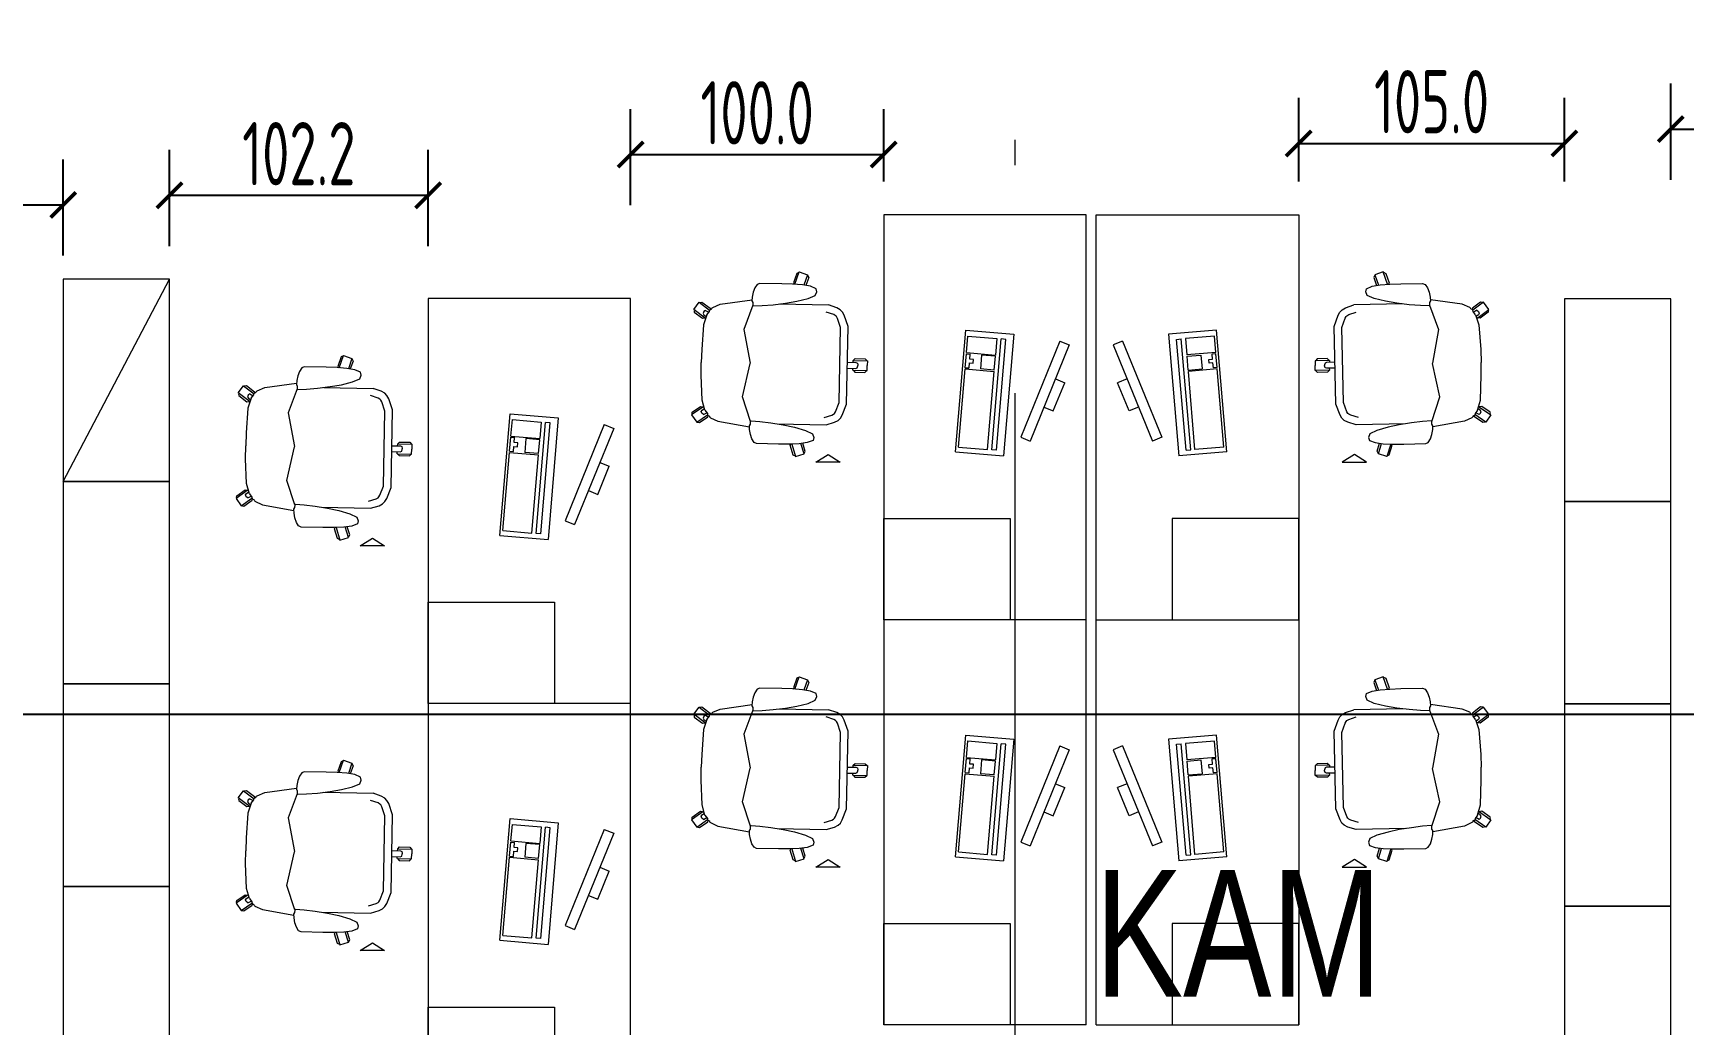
# Model space of a CAD drawing. Extents: x 6529560 to 6558080, y 5579316 to 5588131.
# Drawn here: x 6543838.26 to 6543844.78, y 5579638.03 to 5579641.95 of the extents above; entities that cross this region are included whole.
import ezdxf

# ---------------------------------------------------------------- set-up
doc = ezdxf.new("R2010")
doc.units = 0
doc.header["$MEASUREMENT"] = 0
doc.header["$PDSIZE"] = -5
doc.linetypes.add('ACAD_ISO10W100', pattern=[18, 12, -3, 0, -3])
doc.linetypes.add('GR_SOLID', pattern=[0])
doc.layers.get('0').update_dxf_attribs({"color": 2, "linetype": 'CONTINUOUS', "lineweight": 5})
doc.layers.get('Defpoints').update_dxf_attribs({"linetype": 'CONTINUOUS'})
for name, color, linetype, lineweight in [('arch_meble', 5, 'GR_SOLID', 13), ('arch_osie', 181, 'CONTINUOUS', 5), ('arch_sciany wewntrzne gk wypelnienie', 70, 'CONTINUOUS', 13), ('arch_wymiary', 2, 'CONTINUOUS', 13)]:
    doc.layers.add(name, color=color, linetype=linetype, lineweight=lineweight)
doc.styles.add('ISO8', font='iso8.shx', dxfattribs={"width": 0.7})
doc.styles.add('ROMANS', font='romans.shx', dxfattribs={"width": 0.8})
doc.styles.get("Standard").update_dxf_attribs({"font": 'arial.ttf', "width": 0.75})
doc.dimstyles.new('biura', dxfattribs={"dimtxt": 0.25, "dimasz": 0.1, "dimexe": 0.18, "dimexo": 0.0625, "dimgap": 0.04, "dimtad": 1, "dimdec": 1, "dimlfac": 100, "dimzin": 0, "dimdsep": 46, "dimtxsty": 'ISO8', "dimblk": 'ARCHTICK', "dimcen": 0.09, "dimadec": 0, "dimazin": 0, "dimtfac": 1, "dimtdec": 1, "dimtix": 1, "dimtofl": 0, "dimtmove": 0, "dimatfit": 3, "dimldrblk": 'ARCHTICK', "dimfxl": 0.2, "dimfxlon": 1, "dimtolj": 1, "dimtzin": 0, "dimarcsym": 0})
doc.dimstyles.new('D-GB-50', dxfattribs={"dimscale": 50, "dimtxt": 2.5, "dimasz": 2.5, "dimexe": 1, "dimexo": 2, "dimtad": 1, "dimdec": 0, "dimtxsty": 'ROMANS', "dimblk": 'OBLIQUE', "dimcen": 2.5, "dimdle": 1, "dimclrd": 256, "dimclre": 256, "dimclrt": 2, "dimadec": 0, "dimazin": 0, "dimtfac": 1, "dimtdec": 0, "dimtix": 1, "dimtmove": 2, "dimatfit": 3, "dimfxl": 1, "dimarcsym": 0})

# ---------------------------------------------------------------- blocks, each defined once
blk = doc.blocks.new('_OBLIQUE')
at = {"color": 0, "linetype": 'ByBlock', "lineweight": -2}
blk.add_line((-0.5, -0.5), (0.5, 0.5), dxfattribs=at)
blk = doc.blocks.new('_ArchTick')
at = {"color": 0, "linetype": 'ByBlock', "const_width": 0.15}
blk.add_lwpolyline([(-0.5, -0.5), (0.5, 0.5)], dxfattribs=at)
blk = doc.blocks.new('*D1893')
at = {"layer": 'arch_wymiary', "color": 0, "lineweight": -2, "transparency": 16777216}
for p, q in [((6543823.6865, 5579639.4598), (6543823.6865, 5579639.0798)), ((6543853.7165, 5579639.4597), (6543853.7165, 5579639.0798)), ((6543823.6865, 5579639.2598), (6543853.7165, 5579639.2598))]:
    blk.add_line(p, q, dxfattribs=at)
at = {"layer": 'Defpoints', "color": 0, "transparency": 16777216}
for p in [(6543823.6865, 5579640.6416, 0), (6543853.7165, 5579640.6416, 0.0369), (6543853.7165, 5579639.2598)]:
    blk.add_point(p, dxfattribs=at)
at = {"layer": 'arch_wymiary', "color": 0, "lineweight": -2, "transparency": 16777216, "xscale": 0.1, "yscale": 0.1, "zscale": 0.1, "rotation": 180}
blk.add_blockref('_ArchTick', (6543823.6865, 5579639.2598), dxfattribs=at)
at = {"layer": 'arch_wymiary', "color": 0, "lineweight": -2, "transparency": 16777216, "xscale": 0.1, "yscale": 0.1, "zscale": 0.1}
blk.add_blockref('_ArchTick', (6543853.7165, 5579639.2598), dxfattribs=at)
at = {"layer": 'arch_wymiary', "color": 0, "transparency": 16777216, "insert": (6543837.3075, 5579639.4248), "char_height": 0.25, "attachment_point": 5, "style": 'ISO8'}
blk.add_mtext('\\A1;3003.0', dxfattribs=at)
blk = doc.blocks.new('biurko dostawka')
at = {"layer": 'arch_meble', "color": 0}
for p, q in [((6555863.26, 5577522.73, 7.3), (6555703.26, 5577522.73, 7.3)), ((6555703.26, 5577522.73, 7.3), (6555703.26, 5577442.73, 7.3)), ((6555863.26, 5577522.73, 7.3), (6555863.26, 5577442.73, 7.3)), ((6555753.11, 5577512.35, 7.3), (6555754.62, 5577516.06, 7.3)), ((6555754.62, 5577516.06, 7.3), (6555792.6, 5577500.56, 7.3)), ((6555768.05, 5577510.58, 7.3), (6555769.56, 5577514.28, 7.3)), ((6555780.68, 5577509.74, 7.3), (6555769.56, 5577514.28, 7.3)), ((6555753.11, 5577512.35, 7.3), (6555791.09, 5577496.86, 7.3)), ((6555779.17, 5577506.04, 7.3), (6555780.68, 5577509.74, 7.3)), ((6555791.09, 5577496.86, 7.3), (6555792.6, 5577500.56, 7.3)), ((6555748.8, 5577475.2, 7.3), (6555750.42, 5577494.18, 7.3)), ((6555750.42, 5577494.18, 7.3), (6555798.5, 5577490.1, 7.3)), ((6555752.41, 5577490.99, 7.3), (6555752.25, 5577489.12, 7.3)), ((6555796.1, 5577485.4, 7.3), (6555752.25, 5577489.12, 7.3)), ((6555796.25, 5577487.27, 7.3), (6555752.41, 5577490.99, 7.3)), ((6555796.89, 5577471.12, 7.3), (6555798.5, 5577490.1, 7.3)), ((6555751.14, 5577476.01, 7.3), (6555752.11, 5577487.44, 7.3)), ((6555752.11, 5577487.44, 7.3), (6555758.59, 5577486.89, 7.3)), ((6555757.62, 5577475.46, 7.3), (6555758.59, 5577486.89, 7.3)), ((6555759.09, 5577486.85, 7.3), (6555758.62, 5577481.39, 7.3)), ((6555764.57, 5577486.38, 7.3), (6555759.09, 5577486.85, 7.3)), ((6555764.09, 5577474.91, 7.3), (6555765.06, 5577486.34, 7.3)), ((6555764.57, 5577486.38, 7.3), (6555764.1, 5577480.93, 7.3)), ((6555795.95, 5577483.72, 7.3), (6555765.06, 5577486.34, 7.3)), ((6555794.98, 5577472.28, 7.3), (6555795.95, 5577483.72, 7.3)), ((6555796.25, 5577487.27, 7.3), (6555796.1, 5577485.4, 7.3)), ((6555796.89, 5577471.12, 7.3), (6555748.8, 5577475.2, 7.3)), ((6555757.62, 5577475.46, 7.3), (6555751.14, 5577476.01, 7.3)), ((6555758.12, 5577475.42, 7.3), (6555758.24, 5577476.91, 7.3)), ((6555763.6, 5577474.95, 7.3), (6555758.12, 5577475.42, 7.3)), ((6555760.24, 5577476.74, 7.3), (6555758.24, 5577476.91, 7.3)), ((6555758.62, 5577481.39, 7.3), (6555764.1, 5577480.93, 7.3)), ((6555760.36, 5577478.24, 7.3), (6555760.24, 5577476.74, 7.3)), ((6555761.86, 5577478.11, 7.3), (6555760.36, 5577478.24, 7.3)), ((6555761.73, 5577476.61, 7.3), (6555761.86, 5577478.11, 7.3)), ((6555763.72, 5577476.44, 7.3), (6555761.73, 5577476.61, 7.3)), ((6555763.6, 5577474.95, 7.3), (6555763.72, 5577476.44, 7.3)), ((6555794.98, 5577472.28, 7.3), (6555764.09, 5577474.91, 7.3)), ((6555703.26, 5577442.73, 7.3), (6555863.26, 5577442.73, 7.3)), ((6555760.1, 5577435.44, 7.3), (6555760.84, 5577436.16, 7.3)), ((6555760.73, 5577430.58, 7.3), (6555760.84, 5577436.28, 7.3)), ((6555760.84, 5577436.28, 7.3), (6555762.79, 5577436.24, 7.3)), ((6555764.73, 5577436.2, 7.3), (6555762.79, 5577436.24, 7.3)), ((6555764.62, 5577430.5, 7.3), (6555764.73, 5577436.2, 7.3)), ((6555765.45, 5577435.33, 7.3), (6555764.73, 5577436.08, 7.3)), ((6555760.02, 5577431.44, 7.3), (6555760.1, 5577435.44, 7.3)), ((6555760.73, 5577430.7, 7.3), (6555760.02, 5577431.44, 7.3)), ((6555760.73, 5577430.58, 7.3), (6555761.52, 5577430.56, 7.3)), ((6555761.47, 5577428.4, 7.3), (6555761.54, 5577431.75, 7.3)), ((6555761.54, 5577431.75, 7.3), (6555761.77, 5577432.33, 7.3)), ((6555761.77, 5577432.33, 7.3), (6555762.52, 5577432.51, 7.3)), ((6555762.52, 5577432.51, 7.3), (6555762.71, 5577432.51, 7.3)), ((6555762.91, 5577432.51, 7.3), (6555762.71, 5577432.51, 7.3)), ((6555763.65, 5577432.29, 7.3), (6555762.91, 5577432.51, 7.3)), ((6555763.86, 5577431.7, 7.3), (6555763.65, 5577432.29, 7.3)), ((6555763.79, 5577428.36, 7.3), (6555763.86, 5577431.7, 7.3)), ((6555764.62, 5577430.5, 7.3), (6555763.84, 5577430.52, 7.3)), ((6555764.62, 5577430.62, 7.3), (6555765.37, 5577431.34, 7.3)), ((6555765.37, 5577431.34, 7.3), (6555765.45, 5577435.33, 7.3)), ((6555739.9, 5577424.24, 7.3), (6555738.79, 5577420.96, 7.3)), ((6555740.69, 5577425.57, 7.3), (6555739.9, 5577424.24, 7.3)), ((6555741.62, 5577426.47, 7.3), (6555740.69, 5577425.57, 7.3)), ((6555742.89, 5577427.15, 7.3), (6555741.62, 5577426.47, 7.3)), ((6555742.64, 5577422.98, 7.3), (6555741.62, 5577419.99, 7.3)), ((6555743.06, 5577423.7, 7.3), (6555742.64, 5577422.98, 7.3)), ((6555747.29, 5577428.68, 7.3), (6555742.89, 5577427.15, 7.3)), ((6555743.4, 5577424.03, 7.3), (6555743.06, 5577423.7, 7.3)), ((6555744.1, 5577424.41, 7.3), (6555743.4, 5577424.03, 7.3)), ((6555747.77, 5577425.68, 7.3), (6555744.1, 5577424.41, 7.3)), ((6555777.98, 5577428.08, 7.3), (6555747.29, 5577428.68, 7.3)), ((6555777.38, 5577425.1, 7.3), (6555747.77, 5577425.68, 7.3)), ((6555781, 5577423.68, 7.3), (6555777.38, 5577425.1, 7.3)), ((6555782.32, 5577426.37, 7.3), (6555777.98, 5577428.08, 7.3)), ((6555781.68, 5577423.28, 7.3), (6555781, 5577423.68, 7.3)), ((6555782.01, 5577422.93, 7.3), (6555781.68, 5577423.28, 7.3)), ((6555782.4, 5577422.2, 7.3), (6555782.01, 5577422.93, 7.3)), ((6555783.55, 5577425.64, 7.3), (6555782.32, 5577426.37, 7.3)), ((6555784.45, 5577424.71, 7.3), (6555783.55, 5577425.64, 7.3)), ((6555785.18, 5577423.34, 7.3), (6555784.45, 5577424.71, 7.3)), ((6555786.17, 5577420.02, 7.3), (6555785.18, 5577423.34, 7.3)), ((6555797.96, 5577420.73, 7.3), (6555800.98, 5577425.52, 7.3)), ((6555800.98, 5577425.52, 7.3), (6555800.98, 5577415.94, 7.3)), ((6555738.41, 5577401.54, 7.3), (6555738.79, 5577420.96, 7.3)), ((6555783.3, 5577419.17, 7.3), (6555782.4, 5577422.2, 7.3)), ((6555785.78, 5577400.6, 7.3), (6555786.17, 5577420.02, 7.3)), ((6555800.98, 5577415.94, 7.3), (6555797.96, 5577420.73, 7.3)), ((6555725.77, 5577409.33, 7.3), (6555726.92, 5577412.64, 7.3)), ((6555726.92, 5577412.64, 7.3), (6555731, 5577411.22, 7.3)), ((6555727, 5577412.61, 7.3), (6555727.98, 5577413.09, 7.3)), ((6555727.98, 5577413.09, 7.3), (6555731.13, 5577411.99, 7.3)), ((6555730.89, 5577410.61, 7.3), (6555730.59, 5577406.74, 7.3)), ((6555731.44, 5577413.75, 7.3), (6555730.89, 5577410.61, 7.3)), ((6555732.39, 5577415.98, 7.3), (6555731.44, 5577413.75, 7.3)), ((6555733.58, 5577416.27, 7.3), (6555732.39, 5577415.98, 7.3)), ((6555735.02, 5577415.7, 7.3), (6555733.58, 5577416.27, 7.3)), ((6555736.26, 5577412.86, 7.3), (6555735.02, 5577415.7, 7.3)), ((6555737.36, 5577408.44, 7.3), (6555736.26, 5577412.86, 7.3)), ((6555787.1, 5577407.45, 7.3), (6555788.38, 5577411.83, 7.3)), ((6555788.38, 5577411.83, 7.3), (6555789.73, 5577414.62, 7.3)), ((6555789.73, 5577414.62, 7.3), (6555791.18, 5577415.13, 7.3)), ((6555791.18, 5577415.13, 7.3), (6555792.37, 5577414.8, 7.3)), ((6555792.37, 5577414.8, 7.3), (6555793.23, 5577412.54, 7.3)), ((6555793.23, 5577412.54, 7.3), (6555793.65, 5577409.37, 7.3)), ((6555796.66, 5577411.73, 7.3), (6555793.46, 5577410.76, 7.3)), ((6555797.7, 5577411.24, 7.3), (6555793.57, 5577409.99, 7.3)), ((6555797.62, 5577411.22, 7.3), (6555796.66, 5577411.73, 7.3)), ((6555798.71, 5577407.89, 7.3), (6555797.7, 5577411.24, 7.3)), ((6555730.65, 5577407.64, 7.3), (6555725.77, 5577409.33, 7.3)), ((6555725.89, 5577409.29, 7.3), (6555726.34, 5577408.36, 7.3)), ((6555726.34, 5577408.36, 7.3), (6555730.12, 5577407.05, 7.3)), ((6555730.12, 5577407.05, 7.3), (6555730.63, 5577407.3, 7.3)), ((6555730.59, 5577406.74, 7.3), (6555730.43, 5577402.43, 7.3)), ((6555738.11, 5577403.96, 7.3), (6555737.36, 5577408.44, 7.3)), ((6555738.71, 5577399.07, 7.3), (6555738.11, 5577403.96, 7.3)), ((6555786.17, 5577403.01, 7.3), (6555787.1, 5577407.45, 7.3)), ((6555793.65, 5577409.37, 7.3), (6555793.8, 5577405.49, 7.3)), ((6555793.77, 5577406.39, 7.3), (6555798.71, 5577407.89, 7.3)), ((6555794.28, 5577405.79, 7.3), (6555793.78, 5577406.05, 7.3)), ((6555793.8, 5577405.49, 7.3), (6555793.79, 5577401.19, 7.3)), ((6555798.11, 5577406.95, 7.3), (6555794.28, 5577405.79, 7.3)), ((6555798.6, 5577407.86, 7.3), (6555798.11, 5577406.95, 7.3)), ((6555730.43, 5577402.43, 7.3), (6555730.28, 5577393.77, 7.3)), ((6555739.07, 5577394.67, 7.3), (6555738.71, 5577399.07, 7.3)), ((6555784.85, 5577393.77, 7.3), (6555785.39, 5577398.15, 7.3)), ((6555785.39, 5577398.15, 7.3), (6555786.17, 5577403.01, 7.3)), ((6555793.79, 5577401.19, 7.3), (6555793.6, 5577392.52, 7.3)), ((6555730.28, 5577393.77, 7.3), (6555730.71, 5577392.78, 7.3)), ((6555730.71, 5577392.78, 7.3), (6555732.06, 5577391.85, 7.3)), ((6555732.06, 5577391.85, 7.3), (6555733.81, 5577391.2, 7.3)), ((6555733.81, 5577391.2, 7.3), (6555735.72, 5577390.79, 7.3)), ((6555735.72, 5577390.79, 7.3), (6555737.2, 5577390.67, 7.3)), ((6555738.5, 5577378.15, 7.3), (6555736.74, 5577390.71, 7.3)), ((6555737.2, 5577390.67, 7.3), (6555737.85, 5577391.01, 7.3)), ((6555737.85, 5577391.01, 7.3), (6555738.83, 5577391.05, 7.3)), ((6555738.83, 5577391.05, 7.3), (6555738.96, 5577391, 7.3)), ((6555738.96, 5577391, 7.3), (6555739.19, 5577391.21, 7.3)), ((6555738.96, 5577391, 7.3), (6555748.47, 5577387.48, 7.3)), ((6555739.19, 5577391.21, 7.3), (6555739.07, 5577394.67, 7.3)), ((6555784.59, 5577390.32, 7.3), (6555784.85, 5577393.77, 7.3)), ((6555784.82, 5577390.1, 7.3), (6555784.59, 5577390.32, 7.3)), ((6555791.75, 5577390.67, 7.3), (6555789.96, 5577390.09, 7.3)), ((6555793.13, 5577391.55, 7.3), (6555791.75, 5577390.67, 7.3)), ((6555793.6, 5577392.52, 7.3), (6555793.13, 5577391.55, 7.3)), ((6555748.47, 5577387.48, 7.3), (6555761.81, 5577389.93, 7.3)), ((6555775.18, 5577386.96, 7.3), (6555761.94, 5577389.93, 7.3)), ((6555784.82, 5577390.1, 7.3), (6555775.18, 5577386.96, 7.3)), ((6555784.77, 5577377.24, 7.3), (6555787.03, 5577389.72, 7.3)), ((6555784.95, 5577390.14, 7.3), (6555784.82, 5577390.1, 7.3)), ((6555785.92, 5577390.07, 7.3), (6555784.95, 5577390.14, 7.3)), ((6555786.57, 5577389.7, 7.3), (6555785.92, 5577390.07, 7.3)), ((6555788.04, 5577389.76, 7.3), (6555786.57, 5577389.7, 7.3)), ((6555789.96, 5577390.09, 7.3), (6555788.04, 5577389.76, 7.3)), ((6555739.78, 5577375.16, 7.3), (6555738.5, 5577378.15, 7.3)), ((6555783.37, 5577374.3, 7.3), (6555784.77, 5577377.24, 7.3)), ((6555737.67, 5577370.91, 7.3), (6555740.09, 5577374.1, 7.3)), ((6555737.82, 5577369.83, 7.3), (6555737.67, 5577370.91, 7.3)), ((6555737.77, 5577369.76, 7.3), (6555740.93, 5577373.94, 7.3)), ((6555739.98, 5577374.94, 7.3), (6555739.78, 5577375.16, 7.3)), ((6555740.15, 5577374.8, 7.3), (6555739.98, 5577374.94, 7.3)), ((6555740.09, 5577374.1, 7.3), (6555740.61, 5577374.17, 7.3)), ((6555740.38, 5577374.71, 7.3), (6555740.15, 5577374.8, 7.3)), ((6555740.69, 5577373.98, 7.3), (6555740.38, 5577374.71, 7.3)), ((6555744.13, 5577372.36, 7.3), (6555740.56, 5577367.65, 7.3)), ((6555741.36, 5577373.86, 7.3), (6555740.69, 5577373.98, 7.3)), ((6555740.94, 5577372.3, 7.3), (6555741.7, 5577373.6, 7.3)), ((6555740.94, 5577372.3, 7.3), (6555741.42, 5577371.68, 7.3)), ((6555742.66, 5577372.84, 7.3), (6555741.36, 5577373.86, 7.3)), ((6555741.42, 5577371.68, 7.3), (6555742.14, 5577371.39, 7.3)), ((6555741.66, 5577367.89, 7.3), (6555744.07, 5577371.08, 7.3)), ((6555742.14, 5577371.39, 7.3), (6555742.67, 5577371.72, 7.3)), ((6555742.66, 5577372.84, 7.3), (6555746.62, 5577371.55, 7.3)), ((6555742.67, 5577371.72, 7.3), (6555743.34, 5577372.62, 7.3)), ((6555744.07, 5577371.08, 7.3), (6555743.93, 5577372.1, 7.3)), ((6555746.62, 5577371.55, 7.3), (6555756.41, 5577370.81, 7.3)), ((6555756.41, 5577370.81, 7.3), (6555761.5, 5577370.67, 7.3)), ((6555766.58, 5577370.61, 7.3), (6555761.5, 5577370.67, 7.3)), ((6555776.39, 5577370.97, 7.3), (6555766.58, 5577370.61, 7.3)), ((6555780.41, 5577372.1, 7.3), (6555776.39, 5577370.97, 7.3)), ((6555778.91, 5577371.68, 7.3), (6555782.29, 5577366.83, 7.3)), ((6555778.92, 5577370.39, 7.3), (6555779.1, 5577371.41, 7.3)), ((6555780.35, 5577370.98, 7.3), (6555779.71, 5577371.9, 7.3)), ((6555780.87, 5577370.62, 7.3), (6555780.35, 5577370.98, 7.3)), ((6555780.41, 5577372.1, 7.3), (6555781.74, 5577373.06, 7.3)), ((6555781.6, 5577370.89, 7.3), (6555780.87, 5577370.62, 7.3)), ((6555782.1, 5577371.49, 7.3), (6555781.4, 5577372.81, 7.3)), ((6555782.1, 5577371.49, 7.3), (6555781.6, 5577370.89, 7.3)), ((6555781.74, 5577373.06, 7.3), (6555782.42, 5577373.16, 7.3)), ((6555785.16, 5577368.83, 7.3), (6555782.17, 5577373.13, 7.3)), ((6555782.42, 5577373.16, 7.3), (6555782.75, 5577373.87, 7.3)), ((6555783.02, 5577373.25, 7.3), (6555782.5, 5577373.34, 7.3)), ((6555782.75, 5577373.87, 7.3), (6555782.99, 5577373.96, 7.3)), ((6555782.99, 5577373.96, 7.3), (6555783.16, 5577374.09, 7.3)), ((6555785.31, 5577369.97, 7.3), (6555783.02, 5577373.25, 7.3)), ((6555783.16, 5577374.09, 7.3), (6555783.37, 5577374.3, 7.3)), ((6555740.56, 5577367.65, 7.3), (6555737.77, 5577369.76, 7.3)), ((6555741.09, 5577367.81, 7.3), (6555741.66, 5577367.89, 7.3)), ((6555781.21, 5577367.11, 7.3), (6555778.92, 5577370.39, 7.3)), ((6555781.77, 5577367.01, 7.3), (6555781.21, 5577367.11, 7.3)), ((6555782.29, 5577366.83, 7.3), (6555785.16, 5577368.83, 7.3)), ((6555785.12, 5577368.9, 7.3), (6555785.31, 5577369.97, 7.3))]:
    blk.add_line(p, q, dxfattribs=at)
at = {"layer": 'arch_meble', "color": 0, "extrusion": (0, 0, -1)}
blk.add_line((6555746.26, 5577522.73, 7.3), (6555704.26, 5577522.73, 7.3), dxfattribs=at)
at = {"layer": 'arch_meble', "color": 0, "elevation": 7.3}
blk.add_lwpolyline([(6555863.26, 5577442.73), (6555823.26, 5577442.73), (6555823.26, 5577492.73), (6555863.26, 5577492.73)], close=True, dxfattribs=at)
blk = doc.blocks.new('*D2123')
at = {"layer": 'arch_wymiary', "color": 0, "lineweight": -2, "transparency": 16777216}
for p, q in [((6543843.2567, 5579641.3646), (6543843.2567, 5579641.6955)), ((6543844.3066, 5579641.3646), (6543844.3066, 5579641.6955)), ((6543843.2567, 5579641.5155), (6543844.3066, 5579641.5155))]:
    blk.add_line(p, q, dxfattribs=at)
at = {"layer": 'Defpoints', "color": 0, "transparency": 16777216}
for p in [(6543844.3066, 5579641.5155), (6543843.2567, 5579641.3021), (6543844.3066, 5579641.3021)]:
    blk.add_point(p, dxfattribs=at)
at = {"layer": 'arch_wymiary', "color": 0, "lineweight": -2, "transparency": 16777216, "xscale": 0.1, "yscale": 0.1, "zscale": 0.1, "rotation": 180}
blk.add_blockref('_ArchTick', (6543843.2567, 5579641.5155), dxfattribs=at)
at = {"layer": 'arch_wymiary', "color": 0, "lineweight": -2, "transparency": 16777216, "xscale": 0.1, "yscale": 0.1, "zscale": 0.1}
blk.add_blockref('_ArchTick', (6543844.3066, 5579641.5155), dxfattribs=at)
at = {"layer": 'arch_wymiary', "color": 0, "transparency": 16777216, "insert": (6543843.7816, 5579641.6805), "char_height": 0.25, "attachment_point": 5, "style": 'ISO8'}
blk.add_mtext('\\A1;105.0', dxfattribs=at)
blk = doc.blocks.new('*D2124')
at = {"layer": 'arch_wymiary', "color": 0, "lineweight": -2, "transparency": 16777216}
for p, q in [((6543844.7266, 5579641.3722), (6543844.7266, 5579641.7522)), ((6543845.7766, 5579641.3722), (6543845.7766, 5579641.7522)), ((6543844.7266, 5579641.5722), (6543845.7766, 5579641.5722))]:
    blk.add_line(p, q, dxfattribs=at)
at = {"layer": 'Defpoints', "color": 0, "transparency": 16777216}
for p in [(6543845.7766, 5579641.5722), (6543844.7266, 5579641.3021), (6543845.7766, 5579641.0038)]:
    blk.add_point(p, dxfattribs=at)
at = {"layer": 'arch_wymiary', "color": 0, "lineweight": -2, "transparency": 16777216, "xscale": 0.1, "yscale": 0.1, "zscale": 0.1, "rotation": 180}
blk.add_blockref('_ArchTick', (6543844.7266, 5579641.5722), dxfattribs=at)
at = {"layer": 'arch_wymiary', "color": 0, "lineweight": -2, "transparency": 16777216, "xscale": 0.1, "yscale": 0.1, "zscale": 0.1}
blk.add_blockref('_ArchTick', (6543845.7766, 5579641.5722), dxfattribs=at)
at = {"layer": 'arch_wymiary', "color": 0, "transparency": 16777216, "insert": (6543845.2516, 5579641.7372), "char_height": 0.25, "attachment_point": 5, "style": 'ISO8'}
blk.add_mtext('\\A1;105.0', dxfattribs=at)
blk = doc.blocks.new('*D2130')
at = {"layer": 'arch_wymiary', "color": 0, "lineweight": -2, "transparency": 16777216}
for p, q in [((6543832.7805, 5579642.5348), (6543832.7805, 5579642.1548)), ((6543853.3865, 5579642.4752), (6543853.3865, 5579642.5148)), ((6543853.3865, 5579642.3348), (6543832.7805, 5579642.3348))]:
    blk.add_line(p, q, dxfattribs=at)
at = {"layer": 'Defpoints', "color": 0, "transparency": 16777216}
for p in [(6543832.7805, 5579642.9244), (6543832.7805, 5579642.3348), (6543853.3865, 5579641.7509, -7.2924)]:
    blk.add_point(p, dxfattribs=at)
at = {"layer": 'arch_wymiary', "color": 0, "lineweight": -2, "transparency": 16777216, "xscale": 0.1, "yscale": 0.1, "zscale": 0.1, "rotation": 180}
blk.add_blockref('_ArchTick', (6543832.7805, 5579642.3348), dxfattribs=at)
at = {"layer": 'arch_wymiary', "color": 0, "lineweight": -2, "transparency": 16777216, "xscale": 0.1, "yscale": 0.1, "zscale": 0.1}
blk.add_blockref('_ArchTick', (6543853.3865, 5579642.3348), dxfattribs=at)
at = {"layer": 'arch_wymiary', "color": 0, "transparency": 16777216, "insert": (6543843.0835, 5579642.4998), "char_height": 0.25, "attachment_point": 5, "style": 'ISO8'}
blk.add_mtext('\\A1;2060.6', dxfattribs=at)
blk = doc.blocks.new('*D2131')
at = {"layer": 'arch_wymiary', "color": 0, "lineweight": -2, "transparency": 16777216}
for p, q in [((6543837.3252, 5579641.0726), (6543837.3252, 5579641.4526)), ((6543838.3752, 5579641.0726), (6543838.3752, 5579641.4526)), ((6543837.3252, 5579641.2726), (6543838.3752, 5579641.2726))]:
    blk.add_line(p, q, dxfattribs=at)
at = {"layer": 'Defpoints', "color": 0, "transparency": 16777216}
for p in [(6543838.3752, 5579641.2726), (6543837.3252, 5579640.9796), (6543838.3752, 5579640.9796)]:
    blk.add_point(p, dxfattribs=at)
at = {"layer": 'arch_wymiary', "color": 0, "lineweight": -2, "transparency": 16777216, "xscale": 0.1, "yscale": 0.1, "zscale": 0.1, "rotation": 180}
blk.add_blockref('_ArchTick', (6543837.3252, 5579641.2726), dxfattribs=at)
at = {"layer": 'arch_wymiary', "color": 0, "lineweight": -2, "transparency": 16777216, "xscale": 0.1, "yscale": 0.1, "zscale": 0.1}
blk.add_blockref('_ArchTick', (6543838.3752, 5579641.2726), dxfattribs=at)
at = {"layer": 'arch_wymiary', "color": 0, "transparency": 16777216, "insert": (6543837.8502, 5579641.4376), "char_height": 0.25, "attachment_point": 5, "style": 'ISO8'}
blk.add_mtext('\\A1;105.0', dxfattribs=at)
blk = doc.blocks.new('*D2132')
at = {"layer": 'arch_wymiary', "color": 0, "lineweight": -2, "transparency": 16777216}
for p, q in [((6543840.6168, 5579641.2716), (6543840.6168, 5579641.6516)), ((6543841.6168, 5579641.3646), (6543841.6168, 5579641.6516)), ((6543840.6168, 5579641.4716), (6543841.6168, 5579641.4716))]:
    blk.add_line(p, q, dxfattribs=at)
at = {"layer": 'Defpoints', "color": 0, "transparency": 16777216}
for p in [(6543841.6168, 5579641.4716), (6543841.6168, 5579641.3021), (6543840.6168, 5579640.9029)]:
    blk.add_point(p, dxfattribs=at)
at = {"layer": 'arch_wymiary', "color": 0, "lineweight": -2, "transparency": 16777216, "xscale": 0.1, "yscale": 0.1, "zscale": 0.1, "rotation": 180}
blk.add_blockref('_ArchTick', (6543840.6168, 5579641.4716), dxfattribs=at)
at = {"layer": 'arch_wymiary', "color": 0, "lineweight": -2, "transparency": 16777216, "xscale": 0.1, "yscale": 0.1, "zscale": 0.1}
blk.add_blockref('_ArchTick', (6543841.6168, 5579641.4716), dxfattribs=at)
at = {"layer": 'arch_wymiary', "color": 0, "transparency": 16777216, "insert": (6543841.1168, 5579641.6366), "char_height": 0.25, "attachment_point": 5, "style": 'ISO8'}
blk.add_mtext('\\A1;100.0', dxfattribs=at)
blk = doc.blocks.new('*D2133')
at = {"layer": 'arch_wymiary', "color": 0, "lineweight": -2, "transparency": 16777216}
for p, q in [((6543838.7952, 5579641.1101), (6543838.7952, 5579641.4901)), ((6543839.8169, 5579641.1101), (6543839.8169, 5579641.4901)), ((6543839.8169, 5579641.3101), (6543838.7952, 5579641.3101))]:
    blk.add_line(p, q, dxfattribs=at)
at = {"layer": 'Defpoints', "color": 0, "transparency": 16777216}
for p in [(6543838.7952, 5579641.3101), (6543838.7952, 5579640.9796), (6543839.8169, 5579640.9029)]:
    blk.add_point(p, dxfattribs=at)
at = {"layer": 'arch_wymiary', "color": 0, "lineweight": -2, "transparency": 16777216, "xscale": 0.1, "yscale": 0.1, "zscale": 0.1, "rotation": 180}
blk.add_blockref('_ArchTick', (6543838.7952, 5579641.3101), dxfattribs=at)
at = {"layer": 'arch_wymiary', "color": 0, "lineweight": -2, "transparency": 16777216, "xscale": 0.1, "yscale": 0.1, "zscale": 0.1}
blk.add_blockref('_ArchTick', (6543839.8169, 5579641.3101), dxfattribs=at)
at = {"layer": 'arch_wymiary', "color": 0, "transparency": 16777216, "insert": (6543839.306, 5579641.4751), "char_height": 0.25, "attachment_point": 5, "style": 'ISO8'}
blk.add_mtext('\\A1;102.2', dxfattribs=at)

msp = doc.modelspace()

# ---------------------------------------------------------------- hatches: boundary and pattern name
at = {"layer": 'arch_sciany wewntrzne gk wypelnienie'}
h = msp.add_hatch(dxfattribs=at)
h.set_pattern_fill('ANSI37', color=256, scale=0.8, angle=90)
h.set_pattern_definition([(135, (0.18682, 63.27787), (-0.0707106781187, -0.0707106781187), []), (225, (0.18682, 63.27787), (0.0707106781187, -0.0707106781187), [])])
h.paths.add_polyline_path([(6543828.5619, 5579645.9812), (6543828.6419, 5579645.9812), (6543828.6419, 5579646.0811), (6543828.5619, 5579646.0811)], flags=17)
h.paths.add_polyline_path([(6543827.4619, 5579646.0811), (6543827.4619, 5579645.9811), (6543827.7219, 5579645.9811), (6543827.7219, 5579646.0811), (6543827.6419, 5579646.0811), (6543827.6419, 5579647.1811), (6543827.5419, 5579647.1811), (6543827.5419, 5579646.0811)], flags=17)
h.paths.add_polyline_path([(6543826.3619, 5579646.0811), (6543826.3619, 5579645.9811), (6543826.6219, 5579645.9811), (6543826.6219, 5579646.0811), (6543826.5419, 5579646.0811), (6543826.5419, 5579647.1811), (6543826.4419, 5579647.1811), (6543826.4419, 5579646.0811)], flags=17)
h.paths.add_polyline_path([(6543830.7871, 5579644.4506), (6543832.6348, 5579644.4502), (6543832.6348, 5579644.5753), (6543831.8359, 5579644.5753), (6543831.8359, 5579647.331), (6543831.5859, 5579647.331), (6543831.5859, 5579644.5755), (6543830.7871, 5579644.5755)], flags=17)
h.paths.add_polyline_path([(6543775.6865, 5579637.6727), (6543775.8437, 5579637.6727), (6543775.8437, 5579637.7977), (6543775.6865, 5579637.7977)])
h.paths.add_polyline_path([(6543805.2363, 5579644.5766), (6543805.2363, 5579644.452), (6543805.4115, 5579644.452), (6543805.4115, 5579647.3311), (6543805.2865, 5579647.3311), (6543805.2865, 5579644.5767)])
h.paths.add_polyline_path([(6543810.8841, 5579642.9245), (6543810.8841, 5579636.1011), (6543811.009, 5579636.101), (6543811.009, 5579642.9245), (6543814.0427, 5579642.9244), (6543814.0427, 5579643.0494), (6543809.6541, 5579643.0495), (6543809.6541, 5579642.9244)])
h.paths.add_polyline_path([(6543809.6541, 5579647.3315), (6543809.6541, 5579644.4524), (6543809.6541, 5579644.4519), (6543809.6541, 5579644.4524), (6543809.7791, 5579644.4524), (6543809.7791, 5579644.4517), (6543811.573, 5579644.4516), (6543811.573, 5579644.5766), (6543809.7791, 5579644.5774), (6543809.7791, 5579647.3315)])
h.paths.add_polyline_path([(6543795.0643, 5579647.3311), (6543795.1893, 5579647.3311), (6543795.1893, 5579647.2111), (6543795.0643, 5579647.2111)])
h.paths.add_polyline_path([(6543792.3122, 5579647.331), (6543792.4372, 5579647.331), (6543792.4393, 5579647.2111), (6543792.3143, 5579647.2111)])
h.paths.add_polyline_path([(6543828.6419, 5579647.3311), (6543828.6419, 5579647.1811), (6543825.4419, 5579647.1811), (6543825.4419, 5579647.3311)])
h.paths.add_polyline_path([(6543825.4419, 5579645.9812), (6543825.5219, 5579645.9812), (6543825.5219, 5579646.0811), (6543825.4419, 5579646.0811)], flags=17)
h.paths.add_polyline_path([(6543818.593, 5579644.5762), (6543818.7421, 5579644.5762), (6543818.7421, 5579644.4512), (6543818.593, 5579644.4512)], flags=17)
h.paths.add_polyline_path([(6543814.7482, 5579647.331), (6543814.7481, 5579644.5764), (6543814.6239, 5579644.5765), (6543814.6239, 5579644.4514), (6543817.593, 5579644.4512), (6543817.593, 5579644.5762), (6543814.8732, 5579644.5764), (6543814.8732, 5579647.3309)], flags=17)
h.paths.add_polyline_path([(6543812.6232, 5579647.331), (6543812.6231, 5579644.5765), (6543812.573, 5579644.5765), (6543812.573, 5579644.4516), (6543813.6239, 5579644.4516), (6543813.6239, 5579644.5765), (6543812.7482, 5579644.5765), (6543812.7482, 5579647.331)], flags=17)
h.paths.add_polyline_path([(6543828.6419, 5579645.7027), (6543828.7669, 5579645.7027), (6543828.7669, 5579647.3311), (6543828.6419, 5579647.3311)], flags=17)
h.paths.add_polyline_path([(6543829.7871, 5579644.5755), (6543829.7871, 5579644.4505), (6543825.4418, 5579644.4505), (6543825.4418, 5579644.5757), (6543828.6419, 5579644.5757), (6543828.6419, 5579644.7027), (6543828.7669, 5579644.7027), (6543828.7669, 5579644.5755)], flags=17)
h.paths.add_polyline_path([(6543825.1118, 5579643.0494), (6543825.1118, 5579642.9244), (6543826.7253, 5579642.9244), (6543826.7253, 5579642.3244), (6543828.8751, 5579642.3241), (6543828.8751, 5579642.9244), (6543834.5695, 5579642.9244), (6543834.5695, 5579643.0494), (6543828.7503, 5579643.0494), (6543828.7503, 5579642.4494), (6543826.8503, 5579642.4494), (6543826.8503, 5579643.0494)], flags=17)
h.paths.add_polyline_path([(6543823.27, 5579643.0494), (6543823.27, 5579642.9244), (6543823.5615, 5579642.9245), (6543823.5615, 5579636.4311), (6543823.6865, 5579636.4311), (6543823.6865, 5579642.9245), (6543824.1118, 5579642.9245), (6543824.1118, 5579643.0494)], flags=17)
h.paths.add_polyline_path([(6543815.654, 5579637.9879), (6543815.779, 5579637.9879), (6543815.779, 5579636.101), (6543815.654, 5579636.101)])
h.paths.add_polyline_path([(6543815.0427, 5579643.0494), (6543815.0427, 5579642.9244), (6543815.654, 5579642.9245), (6543815.654, 5579638.9879), (6543815.779, 5579638.9879), (6543815.779, 5579642.9244), (6543816.0705, 5579642.9244), (6543816.0705, 5579643.0494)], flags=17)
h.paths.add_polyline_path([(6543777.6007, 5579645.7662), (6543777.4757, 5579645.7662), (6543777.4757, 5579642.6161), (6543781.6154, 5579642.6161), (6543781.6154, 5579642.7411), (6543777.6007, 5579642.7411)])
h.paths.add_polyline_path([(6543777.4757, 5579647.331), (6543777.6007, 5579647.331), (6543777.6007, 5579646.7662), (6543777.4757, 5579646.7662)])
h.paths.add_polyline_path([(6543793.8144, 5579642.9611), (6543794.9645, 5579642.9611), (6543794.9645, 5579643.0861), (6543793.8144, 5579643.0861)], flags=16)
h.paths.add_polyline_path([(6543793.8145, 5579643.9861), (6543794.9645, 5579643.9861), (6543794.9645, 5579644.1111), (6543793.8145, 5579644.1111)], flags=17)
h.paths.add_polyline_path([(6543793.8145, 5579645.1361), (6543794.9645, 5579645.1361), (6543794.9645, 5579645.0111), (6543793.8145, 5579645.0111)], flags=17)
h.paths.add_polyline_path([(6543792.4643, 5579645.0111), (6543793.6143, 5579645.0111), (6543793.6143, 5579645.1361), (6543792.4643, 5579645.1361)], flags=17)
h.paths.add_polyline_path([(6543792.4643, 5579643.9861), (6543793.6143, 5579643.9861), (6543793.6143, 5579644.1111), (6543792.4643, 5579644.1111)], flags=17)
h.paths.add_polyline_path([(6543792.4643, 5579642.9611), (6543793.6143, 5579642.9611), (6543793.6143, 5579643.0861), (6543792.4643, 5579643.0861)], flags=17)
h.paths.add_polyline_path([(6543790.0143, 5579643.0311), (6543791.1643, 5579643.0311), (6543791.1643, 5579643.1561), (6543790.0143, 5579643.1561)], flags=17)
h.paths.add_polyline_path([(6543790.0143, 5579644.0561), (6543791.1643, 5579644.0561), (6543791.1643, 5579644.1811), (6543790.0143, 5579644.1811)], flags=16)
h.paths.add_polyline_path([(6543790.0143, 5579645.2061), (6543791.1643, 5579645.2061), (6543791.1643, 5579645.0811), (6543790.0143, 5579645.0811)], flags=16)
h.paths.add_polyline_path([(6543790.0142, 5579646.2311), (6543791.1643, 5579646.2311), (6543791.1643, 5579646.1061), (6543790.0142, 5579646.1061)], flags=16)
h.paths.add_polyline_path([(6543796.2134, 5579647.3311), (6543796.4634, 5579647.3311), (6543796.4634, 5579642.8808), (6543796.2134, 5579642.8808)])
h.paths.add_polyline_path([(6543789.7643, 5579647.3311), (6543790.0164, 5579647.331), (6543790.0143, 5579643.0311), (6543789.8896, 5579643.0311), (6543789.8896, 5579642.859), (6543789.7643, 5579642.859)])
h.paths.add_polyline_path([(6543787.9293, 5579647.331), (6543788.0544, 5579647.331), (6543788.0544, 5579642.859), (6543787.9293, 5579642.859)])
h.paths.add_polyline_path([(6543781.771, 5579640.8161), (6543781.771, 5579640.6911), (6543782.8632, 5579640.6911), (6543782.8632, 5579641.6536), (6543798.0116, 5579641.6535), (6543798.0116, 5579641.7785), (6543796.4634, 5579641.7786), (6543796.4634, 5579641.8808), (6543796.3384, 5579641.8808), (6543796.3384, 5579641.7785), (6543793.8145, 5579641.7784), (6543793.8143, 5579646.0361), (6543795.1893, 5579646.0361), (6543795.1893, 5579646.2111), (6543795.0643, 5579646.2111), (6543795.0643, 5579646.1611), (6543793.8143, 5579646.1611), (6543793.8143, 5579647.2611), (6543793.6143, 5579647.2611), (6543793.6143, 5579646.1611), (6543792.4393, 5579646.1611), (6543792.4393, 5579646.2111), (6543792.3143, 5579646.2111), (6543792.3143, 5579646.0361), (6543793.6143, 5579646.0361), (6543793.6143, 5579641.7785), (6543790.0143, 5579641.7785), (6543790.0143, 5579641.859), (6543789.7646, 5579641.859), (6543789.7646, 5579641.7785), (6543788.0543, 5579641.7785), (6543788.0543, 5579641.859), (6543787.9293, 5579641.859), (6543787.9293, 5579641.7786), (6543782.8632, 5579641.7786), (6543782.8632, 5579642.7411), (6543782.6154, 5579642.7411), (6543782.6154, 5579642.6161), (6543782.7382, 5579642.6161), (6543782.7382, 5579640.8161)])
h.paths.add_polyline_path([(6543776.7736, 5579637.6727), (6543777.6007, 5579637.6727), (6543777.6007, 5579640.6911), (6543780.771, 5579640.6911), (6543780.771, 5579640.8161), (6543777.4757, 5579640.8161), (6543777.4757, 5579637.7977), (6543776.7736, 5579637.7977)])
h.paths.add_polyline_path([(6543838.5695, 5579643.0494), (6543838.5695, 5579642.9244), (6543838.6947, 5579642.9244), (6543838.6947, 5579645.7804), (6543838.8696, 5579645.7804), (6543838.8696, 5579645.9054), (6543838.6947, 5579645.9054), (6543838.6947, 5579647.3311), (6543838.5697, 5579647.331), (6543838.5695, 5579644.5749), (6543834.3799, 5579644.5751), (6543834.3799, 5579644.7027), (6543834.2549, 5579644.7027), (6543834.2549, 5579644.5752), (6543833.6348, 5579644.5753), (6543833.6348, 5579644.4503), (6543836.1872, 5579644.4499), (6543838.5695, 5579644.4496)])
h.paths.add_polyline_path([(6543835.9696, 5579647.331), (6543835.9696, 5579647.181), (6543838.5697, 5579647.1808), (6543838.5697, 5579647.331)], flags=17)
h.paths.add_polyline_path([(6543836.9896, 5579646.0811), (6543836.9896, 5579645.9811), (6543837.2496, 5579645.9811), (6543837.2496, 5579646.0811), (6543837.1696, 5579646.0811), (6543837.1696, 5579647.1811), (6543837.0696, 5579647.1811), (6543837.0696, 5579646.0811)], flags=17)
h.paths.add_polyline_path([(6543835.9696, 5579646.0811), (6543835.9696, 5579645.9811), (6543836.1496, 5579645.9811), (6543836.1496, 5579646.0811), (6543836.0696, 5579646.0811), (6543836.0696, 5579647.1811), (6543835.9696, 5579647.1811)], flags=17)
h.paths.add_polyline_path([(6543834.2549, 5579645.7027), (6543834.3799, 5579645.7027), (6543834.3799, 5579647.331), (6543834.2549, 5579647.331)], flags=17)
h.paths.add_polyline_path([(6543842.0388, 5579647.331), (6543842.1638, 5579647.331), (6543842.1638, 5579642.9256), (6543842.0388, 5579642.9256), (6543842.0388, 5579645.7804), (6543839.8696, 5579645.7804), (6543839.8696, 5579645.9054), (6543842.0388, 5579645.9054)])
h.paths.add_polyline_path([(6543838.0896, 5579645.9812), (6543838.5696, 5579645.9812), (6543838.5696, 5579646.0811), (6543838.0896, 5579646.0811)], flags=17)
edge = h.paths.add_edge_path()
edge.add_line((6543804.2363, 5579644.4517), (6543804.2363, 5579643.0495))
edge.add_line((6543804.2363, 5579643.0495), (6543808.6541, 5579643.0494))
edge.add_line((6543808.6541, 5579643.0494), (6543808.6541, 5579642.9245))
edge.add_line((6543808.6541, 5579642.9245), (6543804.1113, 5579642.9245))
edge.add_line((6543804.1113, 5579642.9245), (6543804.1113, 5579644.4517))
edge.add_line((6543804.2363, 5579644.4517), (6543804.2363, 5579644.5767))
edge.add_line((6543804.2363, 5579644.5767), (6543799.4116, 5579644.5766))
edge.add_line((6543799.4116, 5579644.5766), (6543799.4116, 5579647.3311))
edge.add_line((6543799.4116, 5579647.3311), (6543799.2866, 5579647.3311))
edge.add_line((6543799.2866, 5579647.3311), (6543799.2866, 5579641.7785))
edge.add_line((6543799.2866, 5579641.7785), (6543799.0116, 5579641.7786))
edge.add_line((6543799.0116, 5579641.7786), (6543799.0116, 5579641.6537))
edge.add_line((6543799.0116, 5579641.6537), (6543799.4116, 5579641.6536))
edge.add_line((6543799.4116, 5579641.6536), (6543799.4116, 5579644.4516))
edge.add_line((6543799.4116, 5579644.4516), (6543801.4116, 5579644.4517))
edge.add_line((6543801.4116, 5579644.4517), (6543801.4116, 5579636.1011))
edge.add_line((6543801.4116, 5579636.1011), (6543801.5366, 5579636.1011))
edge.add_line((6543801.5366, 5579636.1011), (6543801.5366, 5579644.4517))
edge.add_line((6543801.5366, 5579644.4517), (6543804.1113, 5579644.4517))
edge.add_line((6543836.2695, 5579644.4499), (6543836.2695, 5579642.9244))
edge.add_line((6543836.2695, 5579642.9244), (6543836.1445, 5579642.9244))
edge.add_line((6543836.1445, 5579642.9244), (6543835.5695, 5579642.9244))
edge.add_line((6543835.5695, 5579642.9244), (6543835.5695, 5579643.0494))
edge.add_line((6543835.5695, 5579643.0494), (6543836.1446, 5579643.0494))
edge.add_line((6543836.1446, 5579643.0494), (6543836.1446, 5579644.4499))
h.paths.add_polyline_path([(6543822.27, 5579643.0494), (6543817.0705, 5579643.0494), (6543817.0705, 5579642.9244), (6543822.27, 5579642.9244)], flags=17)
h.paths.add_polyline_path([(6543767.1207, 5579647.331), (6543767.2457, 5579647.331), (6543767.2457, 5579646.4936), (6543767.1207, 5579646.4936)])
h.paths.add_polyline_path([(6543766.4365, 5579637.4414), (6543766.5615, 5579637.4414), (6543766.5615, 5579637.906), (6543767.2457, 5579637.906), (6543767.2457, 5579645.4936), (6543767.1207, 5579645.4936), (6543767.1207, 5579638.031), (6543766.4365, 5579638.031)])
h.paths.add_polyline_path([(6543766.4365, 5579636.4414), (6543766.5615, 5579636.4414), (6543766.5615, 5579636.1011), (6543766.4365, 5579636.1011)])
h.paths.add_polyline_path([(6543745.2566, 5579647.2811), (6543745.2566, 5579647.181), (6543746.1565, 5579647.181), (6543746.1565, 5579646.031), (6543746.2815, 5579646.031), (6543746.2815, 5579647.181), (6543747.1799, 5579647.181), (6543747.1815, 5579646.031), (6543747.3065, 5579646.031), (6543747.3065, 5579647.181), (6543748.2065, 5579647.181), (6543748.2065, 5579647.331), (6543745.7866, 5579647.331), (6543745.7866, 5579647.2811)])
h.paths.add_polyline_path([(6543748.3315, 5579647.131), (6543749.6415, 5579647.131), (6543749.6415, 5579647.331), (6543748.3315, 5579647.331)])
h.paths.add_polyline_path([(6543748.2065, 5579647.331), (6543748.2065, 5579645.906), (6543748.3815, 5579645.906), (6543748.3815, 5579646.031), (6543748.3315, 5579646.031), (6543748.3315, 5579647.331)])
h.paths.add_polyline_path([(6543749.6415, 5579647.3311), (6543749.6415, 5579646.0312), (6543749.3815, 5579646.031), (6543749.3815, 5579645.906), (6543749.6415, 5579645.906), (6543749.6415, 5579643.456), (6543749.5941, 5579643.456), (6543749.5941, 5579643.331), (6543749.6415, 5579643.331), (6543749.6415, 5579637.5668), (6543749.7665, 5579637.5668), (6543749.7665, 5579647.3311)])
h.paths.add_polyline_path([(6543745.2565, 5579643.581), (6543745.2565, 5579643.456), (6543748.5691, 5579643.456), (6543748.5691, 5579643.581), (6543748.3315, 5579643.581), (6543748.3315, 5579644.731), (6543748.2065, 5579644.731), (6543748.2065, 5579643.581), (6543747.3065, 5579643.581), (6543747.3065, 5579644.731), (6543747.1815, 5579644.731), (6543747.1815, 5579643.581), (6543746.2815, 5579643.581), (6543746.2815, 5579644.731), (6543746.1565, 5579644.731), (6543746.1565, 5579643.581)])
h.paths.add_polyline_path([(6543745.2565, 5579643.331), (6543748.5941, 5579643.331), (6543748.5941, 5579643.456), (6543745.2565, 5579643.456)])
h.paths.add_polyline_path([(6543745.2565, 5579640.5129), (6543748.6415, 5579640.5129), (6543748.6415, 5579640.2629), (6543745.2565, 5579640.2629)])
h.paths.add_polyline_path([(6543749.6415, 5579636.5668), (6543749.7665, 5579636.5668), (6543749.7665, 5579636.0311), (6543749.6415, 5579636.0311)])
h.paths.add_polyline_path([(6543745.5865, 5579636.1561), (6543749.6415, 5579636.1561), (6543749.6415, 5579636.0311), (6543745.5865, 5579636.0311)])
h.paths.add_polyline_path([(6543749.4315, 5579647.131), (6543749.4315, 5579646.031), (6543749.444, 5579646.031), (6543749.444, 5579647.131)], flags=17)

# ---------------------------------------------------------------- linework, layer by layer
at = {"layer": 'arch_meble', "color": 6}
msp.add_line((6543838.3752, 5579640.1796), (6543838.7952, 5579640.9796), dxfattribs=at)
for points in [[(6543838.3752, 5579640.1796), (6543838.7952, 5579640.1796), (6543838.7952, 5579640.9796), (6543838.3752, 5579640.9796)], [(6543844.3066, 5579640.1011), (6543844.7266, 5579640.1011), (6543844.7266, 5579640.9011), (6543844.3066, 5579640.9011)], [(6543838.3752, 5579639.3796), (6543838.7952, 5579639.3796), (6543838.7952, 5579640.1796), (6543838.3752, 5579640.1796)], [(6543844.3066, 5579639.3011), (6543844.7266, 5579639.3011), (6543844.7266, 5579640.1011), (6543844.3066, 5579640.1011)], [(6543838.3752, 5579638.5796), (6543838.7952, 5579638.5796), (6543838.7952, 5579639.3796), (6543838.3752, 5579639.3796)], [(6543844.3066, 5579638.5011), (6543844.7266, 5579638.5011), (6543844.7266, 5579639.3011), (6543844.3066, 5579639.3011)], [(6543838.3752, 5579637.7796), (6543838.7952, 5579637.7796), (6543838.7952, 5579638.5796), (6543838.3752, 5579638.5796)], [(6543844.3066, 5579637.7011), (6543844.7266, 5579637.7011), (6543844.7266, 5579638.5011), (6543844.3066, 5579638.5011)]]:
    msp.add_lwpolyline(points, close=True, dxfattribs=at)
at = {"layer": 'arch_osie', "linetype": 'ACAD_ISO10W100', "ltscale": 0.3}
msp.add_lwpolyline([(6543842.1365, 5579631.4292), (6543842.1365, 5579649.943)], dxfattribs=at)

# ---------------------------------------------------------------- block references
at = {"layer": 'arch_meble', "color": 6, "yscale": 0.00999925254474, "zscale": 0.00999925254474}
for p, xscale, rotation in [((6488071.3587, 5645193.3655, -0.073), 0.00999925254474, 269.9999997752803), ((6599613.5156, 5645193.3649, -0.073), -0.00999925254474, 89.9999995517688), ((6488071.3587, 5645191.7657, -0.073), 0.00999925254474, 269.9999997752803), ((6599613.5156, 5645191.765, -0.073), -0.00999925254474, 89.9999995517688)]:
    msp.add_blockref('biurko dostawka', p, dxfattribs=dict(at, xscale=xscale, rotation=rotation))
at = {"layer": 'arch_meble', "color": 1, "xscale": 0.00999925254474, "yscale": 0.00999925254474, "zscale": 0.00999925254474, "rotation": 269.9998935525663}
for p in [(6488069.6802, 5645193.139, -0.073), (6488069.6802, 5645191.5391, -0.073)]:
    msp.add_blockref('biurko dostawka', p, dxfattribs=at)

# ---------------------------------------------------------------- texts
at = {"layer": 'arch_wymiary', "color": 5, "insert": (6543842.4504, 5579638.6444), "char_height": 0.5, "attachment_point": 1}
msp.add_mtext_dynamic_manual_height_columns('KAM', width=3.71411, gutter_width=12.5, heights=[0], dxfattribs=at)

# ---------------------------------------------------------------- dimensions: what is measured, and where the dimension line sits
at = {"layer": 'arch_wymiary', "color": 4}
for base, p1, p2, picture, middle in [((6543832.7805, 5579642.3348), (6543853.3865, 5579641.7509, -7.2924), (6543832.7805, 5579642.9244), '*D2130', (6543843.0835, 5579642.4998)), ((6543845.7766, 5579641.5722), (6543844.7266, 5579641.3021), (6543845.7766, 5579641.0038), '*D2124', (6543845.2516, 5579641.7372)), ((6543844.3066, 5579641.5155), (6543843.2567, 5579641.3021), (6543844.3066, 5579641.3021), '*D2123', (6543843.7816, 5579641.6805)), ((6543841.6168, 5579641.4716), (6543840.6168, 5579640.9029), (6543841.6168, 5579641.3021), '*D2132', (6543841.1168, 5579641.6366)), ((6543838.7952, 5579641.3101), (6543839.8169, 5579640.9029), (6543838.7952, 5579640.9796), '*D2133', (6543839.306, 5579641.4751)), ((6543838.3752, 5579641.2726), (6543837.3252, 5579640.9796), (6543838.3752, 5579640.9796), '*D2131', (6543837.8502, 5579641.4376))]:
    dim = msp.add_linear_dim(base=base, p1=p1, p2=p2, dimstyle='biura', override={"dimarcsym": 2}, dxfattribs=at)
    dim.commit()
    dim.dimension.update_dxf_attribs({"geometry": picture, "text_midpoint": middle})
at = {"layer": 'arch_wymiary'}
dim = msp.add_linear_dim(base=(6543853.7165, 5579639.2598), p1=(6543823.6865, 5579640.6416, 0), p2=(6543853.7165, 5579640.6416, 0.0369), dimstyle='biura', dxfattribs=at)
dim.commit()
dim.dimension.update_dxf_attribs({"geometry": '*D1893', "text_midpoint": (6543837.3075, 5579639.2598), "dimtype": 160})

# ---------------------------------------------------------------- leaders
at = {"color": 1}
msp.add_leader([(6543807.9328, 5579535.0595, -14.4258), (6543808.7702, 5579536.5599, -14.4258), (6543816.3451, 5579536.5599, -14.4258)], dimstyle='D-GB-50', override={"dimclrd": 0}, dxfattribs=at)

doc.saveas('drawing.dxf')
